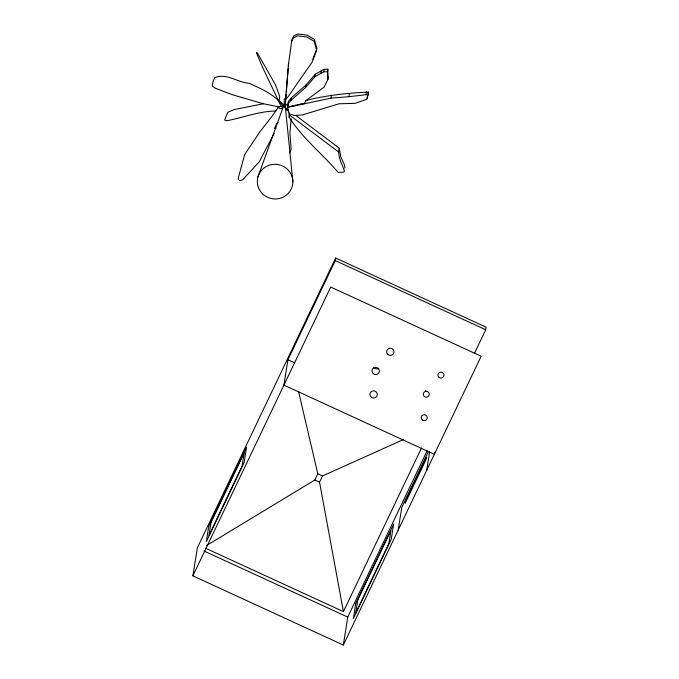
<?xml version="1.0" encoding="UTF-8"?>
<svg xmlns="http://www.w3.org/2000/svg" width="679" height="679" viewBox="0 0 679 679"><rect width="100%" height="100%" fill="white"/><g stroke="black" fill="none" stroke-linecap="round" stroke-linejoin="round"><path stroke-width="1.02" d="M295.645 115.345L339.245 148.158C337.115 156.255 342.055 163.588 344.372 170.989L344.007 171.991L338.278 172.559C322.296 153.641 302.138 138.227 289.135 117.051L289.475 112.867M288.023 103.921L287.845 106.849L304.005 103.386L306.984 99.737L323.976 87.235L327.889 79.536L327.864 69.233L324.053 69.317L315.311 74.215L305.898 85.104L291.512 97.657L288.422 101.4L288.023 103.921L291.113 100.178L305.499 87.616L314.912 76.735L323.654 71.838L327.465 71.745L327.864 69.233M288.303 103.352L288.422 101.4M291.614 41.343L293.481 37.744L297.674 35.8L306.849 37.006L314.08 41.215L316.652 50.314L312.17 62.061L287.599 97.411L285.621 99.278L288.363 65.125L291.911 39.492L293.778 35.894L297.962 33.95L307.146 35.155L314.377 39.357L316.949 48.464L312.832 59.226M292.861 181.794L285.248 105.729L286.165 94.322M286.326 92.251L288.236 68.443M288.405 66.381L288.651 63.274L288.363 65.125M291.181 118.808L289.925 133.05L291.104 149.312L289.627 153.038M282.863 106.959L282.218 104.914C274.282 94.169 261.169 88.907 249.448 83.364C237.565 82.592 226.828 72.823 214.802 77.584L212.833 82.278L212.349 86.08L215.107 88.16L232.812 94.865L263.41 103.768L278.645 106.781L283.966 105.932L283.746 105.517L283.746 106.323M285.273 105.932L284.866 106.62M192.895 575.868L330.724 287.064L481.156 356.246L343.328 645.05L192.895 575.868L197.317 547.919L335.672 258.02L486.105 327.202L485.706 329.765L474.324 353.598M285.621 99.278L285.91 97.42L284.204 99.372L284.459 105.126L283.644 105.983C284.374 103.811 285.952 107.172 285.698 104.142L284.756 103.531L284.459 105.126L278.976 100.959L279.731 96.41L275.453 84.739L257.383 52.996L256.348 52.631L262.832 67.9L281.148 106.459L283.466 106.331L284.246 105.152L285.248 105.729M305.406 100.662C326.005 95.289 347.504 93.04 368.578 92.123L366.915 99.278L354.99 103.344L339.118 103.785L302.554 114.878L294.482 115.481L288.906 113.673L287.769 107.367L288.244 104.328L283.873 105.355M291.113 100.178L291.512 97.657M289.135 117.051L289.594 114.148M293.863 106.06L293.939 105.542M300.831 104.574L300.916 104.048M305.499 87.616L305.898 85.104M303.92 103.912L304.005 103.386M314.912 76.735L315.311 74.215M320.675 73.638L321.074 71.117M323.654 71.838L324.053 69.317M335.672 258.02L335.273 260.583L287.947 359.743L283.924 385.137L434.356 454.319L434.679 452.282M287.769 107.367L330.953 98.124L331.437 95.085M330.953 98.124L348.921 96.715L349.396 93.677M348.921 96.715L365.939 94.695L366.414 91.657M367.076 98.26L367.398 96.24M343.328 645.05L347.75 617.101L427.116 450.797M398.183 530.112L401.781 507.391L428.474 451.459M426.684 470.386L429.629 451.798M285.036 106.501L284.866 107.231L288.634 110.074M367.636 95.416L368.578 92.123M344.626 168.129L344.983 167.119L344.066 163.978L340.782 156.9L339.245 148.158M257.91 176.99L283.661 105.712M206.348 545.678L314.81 480.011L317.789 473.764L298.531 391.443M205.55 548.208L343.43 611.609L319.537 482.183L322.517 475.937L403.589 439.491M343.43 611.609L421.523 447.962M327.414 78.73L328.288 77.016M274.138 133.33L259.285 161.78L242.658 179.791L239.441 180.656L238.159 178.518L244.72 154.464L260.286 131.276L272.016 116.372L278.645 106.781L283.661 106.128L281.131 108.784L278.025 107.706M278.008 122.627L276.599 123.909L274.375 128.509L275.997 128.323M263.41 103.768L234.272 109.523L227.728 112.349L224.681 120.073L226.752 120.794C243.133 117.475 259.106 111.322 275.988 110.957M288.651 110.626L287.183 110.592L284.815 107.46M365.939 94.695L368.094 95.162M335.273 260.583L485.706 329.765M287.947 359.743L294.652 362.832M317.789 473.764L322.517 475.937M314.81 480.011L319.537 482.183M204.023 551.009L347.75 617.101M289.169 114.793L338.634 152.028M327.465 71.745L327.889 79.536M427.464 391.494A3.022 2.945 9 0 1 425.258 390.807M378.687 368.222A3.675 3.573 9 0 1 373.577 367.314M208.708 526.539L206.297 541.723L244.185 462.34L246.587 447.155L208.708 526.539M211.067 522.329L208.979 535.468L242.114 466.04L244.202 452.901L211.067 522.329M355.762 603.41L353.36 618.594L391.24 539.211L393.65 524.027L355.762 603.41M357.799 599.871L355.72 613.01L388.855 543.59L390.934 530.452L357.799 599.871M405.541 500.898L405.168 503.249L425.962 459.691L426.336 457.34L405.541 500.898M373.323 373.688A3.675 3.573 9 0 0 379.289 371.608A3.675 3.573 9 0 0 374.418 367.594A3.675 3.573 9 0 0 373.323 373.688M424.358 396.485A3.022 2.945 9 0 0 429.272 394.771A3.022 2.945 9 0 0 425.258 391.469A3.022 2.945 9 0 0 424.358 396.485M387.972 354.531A3.675 3.573 9 0 0 393.939 352.443A3.675 3.573 9 0 0 389.067 348.437A3.675 3.573 9 0 0 387.972 354.531M439.007 377.329A3.022 2.945 9 0 0 443.922 375.606A3.022 2.945 9 0 0 439.907 372.304A3.022 2.945 9 0 0 439.007 377.329M371.269 397.156A3.675 3.573 9 0 0 377.235 395.068A3.675 3.573 9 0 0 372.355 391.053A3.675 3.573 9 0 0 371.269 397.156M422.304 419.953A3.022 2.945 9 0 0 427.218 418.23A3.022 2.945 9 0 0 423.195 414.928A3.022 2.945 9 0 0 422.304 419.953M262.493 193.77A17.79 17.323 9 0 0 292.25 186.275A17.79 17.323 9 0 0 270.497 164.844A17.79 17.323 9 0 0 262.493 193.77"/></g></svg>
